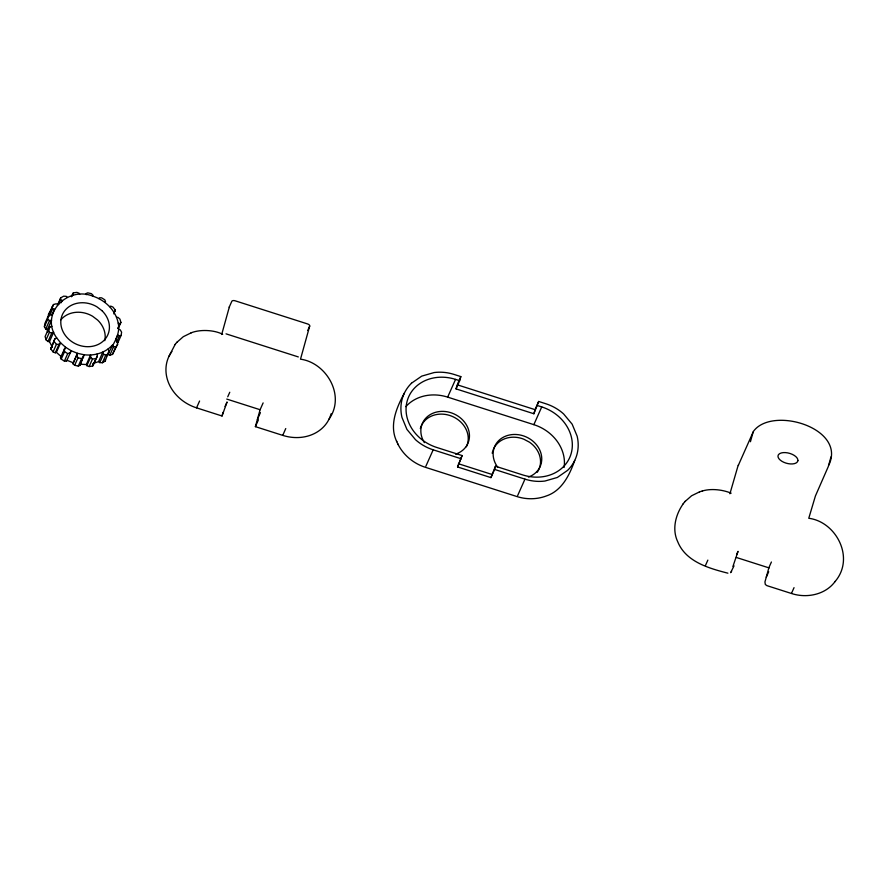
<?xml version="1.0" encoding="UTF-8"?>
<svg xmlns="http://www.w3.org/2000/svg" width="888" height="888" viewBox="0 0 888 888"><rect width="100%" height="100%" fill="white"/><g stroke="black" fill="none" stroke-linecap="round" stroke-linejoin="round"><path stroke-width="1.33" d="M56.599 337.74L60.606 342.835L56.377 352.336L55.278 352.814L53.069 351.881L50.838 349.051L54.834 338.95L56.599 337.74C39.505 313.719 67.555 285.958 92.752 296.126C105.095 300.044 115.706 310.234 118.226 323.176C121.279 337.551 108.78 348.107 105.295 361.039L102.398 362.737L99.767 362.604L98.59 361.627L93.862 363.236M79.931 365.368L83.994 354.745L77.467 353.313L73.238 362.804L73.049 363.847L74.659 365.29L78.288 366.089L79.931 365.368L83.994 354.745C94.283 356.033 105.339 352.947 112.376 345.066L113.631 346.664L115.795 346.953L117.627 344.289L117.105 341.625L115.673 340.282M113.864 313.919L115.163 309.89L112.931 307.048L110.723 306.127L109.624 306.604M47.519 332.19L47.342 329.814L45.754 329.071L44.4 326.74L44.877 323.532L48.207 316.039L50.438 314.496L52.436 314.541M44.4 326.74L47.73 319.258L48.207 316.039M118.104 340.748L117.782 342.89L121.123 335.409L121.601 332.201L120.246 329.859L118.648 329.126M108.036 349.062L109.058 350.882L108.625 353.557L105.728 355.256L102.398 362.737M92.752 296.126L92.94 295.082L91.331 293.639L87.712 292.84L86.069 293.573L86.236 294.694M50.838 349.051L54.834 338.95M221.689 334.499L229.393 306.76L231.824 301.298A2.919 1.476 15.5 0 1 235.209 300.821L307.492 323.909A2.919 1.476 15.5 0 1 309.668 326.162L300.499 359.185C325.852 362.482 345.92 395.116 329.137 418.958M171.895 351.493A40.948 35.209 24 0 0 196.537 407.847L222.033 415.995L223.032 412.387M331.102 413.786A40.948 35.209 24 0 1 282.728 435.375L255.389 426.651L260.095 409.723L263.126 402.908M538.672 401.465L533.888 413.764L456.044 388.889L457.187 384.781L535.031 409.646L538.672 401.465L545.909 403.774A42.28 36.353 24 0 1 563.58 413.897L572.15 424.175L577.133 436.141A46.853 40.282 24 0 1 567.61 470.34L557.353 477.455L544.932 481.041A42.28 36.353 24 0 1 524.963 479.143L494.572 469.43L490.931 477.611L457.564 466.955L462.104 455.555L436.652 447.43A40.948 35.209 24 0 1 407.181 400.976A40.948 35.209 24 0 1 455.555 379.387L459.684 380.708L460.828 376.601L454.112 374.447A42.28 36.353 24 0 0 434.154 372.549L421.733 376.124L411.455 383.228M457.564 466.955L462.104 455.555M490.931 477.611L495.471 466.211L522.832 474.958A40.948 35.209 24 0 0 571.206 453.368A40.948 35.209 24 0 0 541.736 406.915L537.529 405.572M494.572 469.43L495.471 466.211M533.888 413.764L535.031 409.646M729.914 493.761L737.839 466.444L753.413 431.413C771.938 405.65 846.619 427.938 828.837 465.057M750.438 441.725L753.146 432.012M830.99 456.876L828.282 466.589L815.417 495.97L808.768 518.281C836.185 521.744 855.388 558.119 834.92 581.729M73.049 363.847L77.467 353.313L71.24 350.771L65.546 347.241L60.606 342.835L59.052 344.322L55.278 352.814M57.853 304.384L56.144 303.785L53.535 304.506L48.374 314.652L50.205 311.988M50.76 310.745L53.535 304.506M49.439 316.095L52.681 308.824L51.704 307.159M45.754 329.071L49.528 320.579L51.571 320.324L47.342 329.814M51.915 315.096L54.556 309.168L52.681 308.824M57.365 305.383L60.706 297.902L63.603 296.192L66.234 296.326L67.41 297.314M58.564 304.418L60.706 297.902M52.004 326.262L49.983 326.851L48.44 329.06L45.099 336.541L46.043 339.815L47.996 341.536L49.473 341.636L51.793 346.12M47.819 331.701L49.983 326.851M61.128 302.753L62.193 300.377L60.728 299.556M46.043 339.815L49.384 332.323L48.44 329.06M47.996 341.536L51.77 333.044L53.702 332.145L49.473 341.636M71.373 296.636L73.349 292.874L76.879 292.385L79.154 293.273L79.665 294.416M71.673 296.614L73.349 292.874M53.069 351.881L56.399 344.4L54.168 341.569M73.238 362.804L67.011 360.273L66.489 361.183L64.391 361.105L61.217 359.141L60.484 357.453L65.546 347.241M62.904 353.18L65.024 348.429M61.217 359.141L64.558 351.659L64.269 348.962M64.391 361.105L67.721 353.624L70.263 352.691L71.24 350.771L66.489 361.183M74.659 365.29L78 357.809L76.834 355.367M78.288 366.089L81.618 358.608L83.705 356.876M86.846 365.656L86.325 364.524L90.554 355.034L90.632 357.176L86.846 365.656L89.122 366.555L92.652 366.067L97.325 356.243L96.914 354.146M89.122 366.555L92.452 359.074L95.993 358.574L97.325 356.243M114.041 312.376L115.163 309.89M92.652 366.067L95.993 358.574M98.59 361.627L102.819 352.136L103.552 354.123L105.728 355.256M99.767 362.604L103.552 354.123M117.638 328.449L120.901 322.388L119.947 319.125L118.004 317.393L116.528 317.294M118.115 328.627L120.901 322.388M106.893 355.733L109.058 350.882M115.673 339.638L117.793 334.898L119.336 335.953L121.123 335.409M108.147 354.556L109.846 355.156L113.631 346.664M116.639 342.013L119.336 335.953M109.846 355.156L112.454 354.434L115.795 346.953M117.627 344.289L112.454 354.434M169.031 356.232L175.169 344.378M196.537 407.847L199.578 401.032M227.739 396.803L229.77 392.252M225.041 406.515L227.073 401.975L222.033 415.995M257.398 419.447L260.428 412.631M255.389 426.651L258.43 419.824M307.725 330.525L309.668 326.162M282.728 435.375L285.758 428.56M404.34 393.162C396.525 407.581 388.866 425.618 396.825 441.713M405.86 406.637A40.948 35.209 24 0 1 447.652 397.125L455.555 379.387M457.709 383.616L460.828 376.601M456.044 388.889L459.684 380.708M425.885 466.189L433.178 449.816L461.216 458.774M564.091 467.477A40.948 35.209 24 0 0 533.843 424.653L541.736 406.915M517.682 495.504L524.975 479.132M574.747 460.428C569.696 474.714 562.015 490.687 546.509 495.893C537.118 499.489 526.562 499.644 517.016 496.57L425.274 467.266C412.465 463.203 401.476 453.468 396.47 440.925M705.427 565.578L707.847 560.117M736.585 554.623L738.039 551.348L732.911 566.522M730.646 572.671L734.021 565.834M771.406 562.004L768.975 567.454L764.945 581.951L765.312 584.459L766.866 585.625L791.386 593.462C806.548 598.534 825.44 594.827 835.153 581.429M766.277 577.178L768.708 571.728M791.608 593.106L794.039 587.656M731.312 571.894L731.59 571.295M738.25 465.467L738.505 464.89M98.979 298.668L99.512 297.758L101.609 297.824L104.773 299.789L105.517 301.487L104.684 302.198M683.449 503.474C675.646 514.363 671.705 529.192 677.766 541.824C685.891 561.86 709.057 568.342 727.894 573.182M176.69 342.502L183.317 336.674L191.419 332.711M684.959 501.598L691.586 495.77L699.689 491.808M174.936 344.677L176.923 342.213M683.205 503.762L685.192 501.309M222.655 334.321C215.085 330.203 200.999 328.993 191.142 332.8M60.484 357.453L61.316 356.732L56.377 352.336M702.264 491.009C711.632 488.145 723.32 489.91 731.157 493.173M699.411 491.885L702.519 490.931M113.62 311.699L114.941 311.499M51.06 347.441L52.381 347.241M56.399 344.4L59.052 344.322M79.765 364.235L86.325 364.524M78 357.809L81.618 358.608M118.226 323.176L119.791 323.598M49.384 332.323L51.77 333.044M447.652 397.125L533.843 424.653M226.04 333.844L298.324 356.932M458.463 463.747L491.819 474.403M736.341 557.464L769.13 567.932M226.729 399.067L260.095 409.723M64.558 351.659L67.721 353.624M47.73 319.258L49.528 320.579M90.632 357.176L92.452 359.074M72.45 294.206L73.316 295.293M92.685 363.636L93.551 364.735M397.824 443.878L398.157 444.611M105.272 359.374L105.295 361.039M60.884 319.769A24.864 21.379 24 0 1 92.541 316.217L97.669 320.102A24.864 21.379 24 0 1 104.784 340.681M411.477 383.239A46.853 40.282 24 0 0 401.975 417.438L406.926 429.415L415.495 439.693A42.28 36.353 24 0 0 433.178 449.816M492.218 453.269A24.864 21.379 24 0 1 492.751 451.082M493.118 450.027A24.864 21.379 24 0 1 523.798 439.183L529.526 442.224A24.864 21.379 24 0 1 537.251 472.283M420.313 428.538A24.864 21.379 24 0 1 451.515 416.095A24.864 21.379 24 0 1 466.378 446.775M497.735 467.255A24.864 21.379 24 0 1 504.251 436.752A24.864 21.379 24 0 1 538.528 447.707A24.864 21.379 24 0 1 528.427 477.056M424.386 442.624A24.864 21.379 24 0 1 433.233 413.109A24.864 21.379 24 0 1 466.755 425.507A24.864 21.379 24 0 1 455.566 454.156M229.459 307.559A2.919 1.476 15.5 0 1 229.393 306.76M797.89 460.595L797.668 461.383A10.234 5.184 15.5 0 1 785.813 463.048A10.234 5.184 15.5 0 1 778.21 455.167L778.665 454.456A10.234 5.184 15.5 0 1 790.065 453.491A10.234 5.184 15.5 0 1 797.89 460.595M101.898 310.611L96.77 306.726A24.864 21.379 24 0 0 60.839 320.879A24.864 21.379 24 0 0 93.962 345.965A24.864 21.379 24 0 0 101.898 310.611"/></g></svg>
